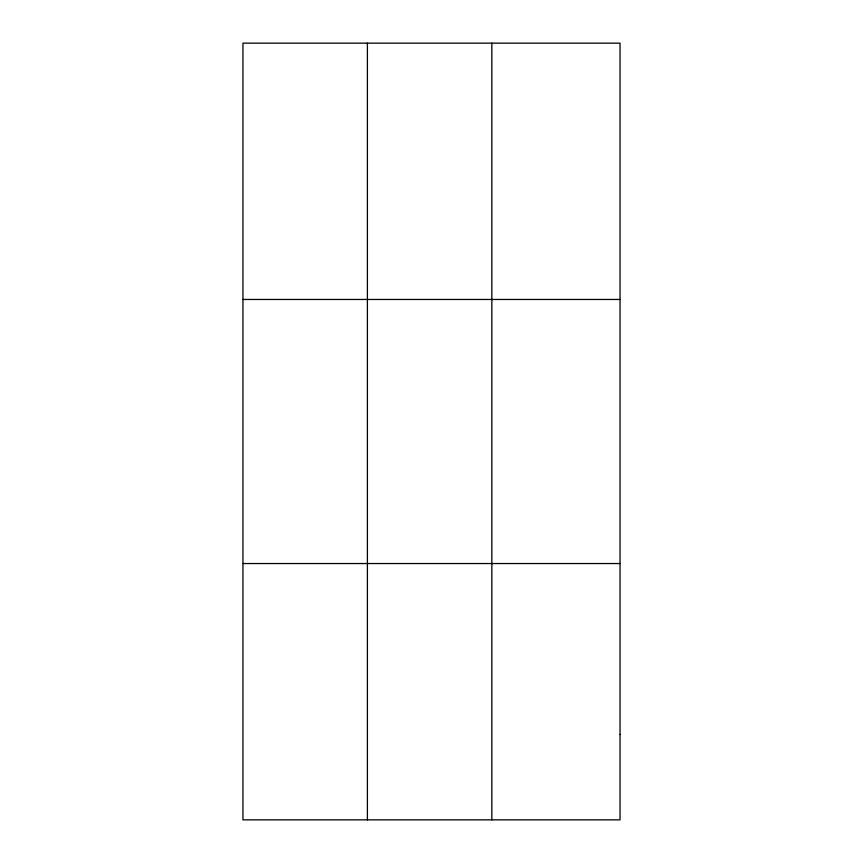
<?xml version="1.0" encoding="UTF-8"?>
<svg xmlns="http://www.w3.org/2000/svg" width="863" height="863" viewBox="0 0 863 863"><rect width="100%" height="100%" fill="white"/><g stroke="black" fill="none" stroke-linecap="round" stroke-linejoin="round"><path stroke-width="1.29" d="M367.401 43.15L367.401 819.85M491.834 43.15L491.834 819.85M242.956 299.461L620.044 299.461M242.956 563.539L620.044 563.539M620.044 734.413L620.044 819.85L242.956 819.85L242.956 43.15L620.044 43.15L620.044 734.413"/></g></svg>
